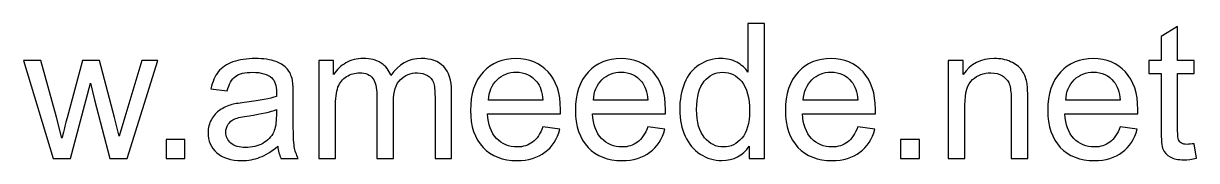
# Model space of a CAD drawing. Header units: millimetres. Extents: x 337 to 2510, y -469 to 429.
# Drawn here: x 2003 to 2510, y -469 to -410 of the extents above; entities that cross this region are included whole.
import ezdxf

# ---------------------------------------------------------------- set-up
doc = ezdxf.new("R2010")
doc.units = ezdxf.units.MM
doc.header["$MEASUREMENT"] = 0
doc.layers.add('Layer 1', color=7, linetype='Continuous')

msp = doc.modelspace()

# ---------------------------------------------------------------- linework, layer by layer
at = {"layer": 'Layer 1', "color": 250}
for points, knots in [([(2316.9847, -468.5618), (2316.9847, -468.5618), (2316.9847, -463.1893), (2316.9847, -463.1893), (2316.9847, -463.1893), (2314.3052, -467.3649), (2310.3609, -469.4595), (2305.1517, -469.4595), (2305.1517, -469.4595), (2301.7786, -469.4595), (2298.6775, -468.5346), (2295.8621, -466.6712), (2295.8621, -466.6712), (2293.033, -464.8215), (2290.8433, -462.2237), (2289.2791, -458.905), (2289.2791, -458.905), (2287.7286, -455.5727), (2286.9533, -451.7508), (2286.9533, -447.4256), (2286.9533, -447.4256), (2286.9533, -443.2093), (2287.6606, -439.3873), (2289.0615, -435.9462), (2289.0615, -435.9462), (2290.476, -432.5188), (2292.5842, -429.8801), (2295.3996, -428.0576), (2295.3996, -428.0576), (2298.2015, -426.2214), (2301.3569, -425.3101), (2304.8252, -425.3101), (2304.8252, -425.3101), (2307.3823, -425.3101), (2309.6536, -425.8542), (2311.6394, -426.9287), (2311.6394, -426.9287), (2313.6252, -428.0032), (2315.2437, -429.4177), (2316.495, -431.145), (2316.495, -431.145), (2316.495, -431.145), (2316.495, -410.1313), (2316.495, -410.1313), (2316.495, -410.1313), (2316.495, -410.1313), (2323.6764, -410.1313), (2323.6764, -410.1313), (2323.6764, -410.1313), (2323.6764, -410.1313), (2323.6764, -468.5618), (2323.6764, -468.5618), (2323.6764, -468.5618), (2323.6764, -468.5618), (2316.9847, -468.5618), (2316.9847, -468.5618)], [0, 0, 0, 0, 0.06666667, 0.06666667, 0.06666667, 0.06666667, 0.13333333, 0.13333333, 0.13333333, 0.13333333, 0.2, 0.2, 0.2, 0.2, 0.26666667, 0.26666667, 0.26666667, 0.26666667, 0.33333333, 0.33333333, 0.33333333, 0.33333333, 0.4, 0.4, 0.4, 0.4, 0.46666667, 0.46666667, 0.46666667, 0.46666667, 0.53333333, 0.53333333, 0.53333333, 0.53333333, 0.6, 0.6, 0.6, 0.6, 0.66666667, 0.66666667, 0.66666667, 0.66666667, 0.73333333, 0.73333333, 0.73333333, 0.73333333, 0.8, 0.8, 0.8, 0.8, 0.86666667, 0.86666667, 0.86666667, 0.86666667, 1, 1, 1, 1]), ([(2509.4544, -462.1557), (2509.4544, -462.1557), (2510.4337, -468.4938), (2510.4337, -468.4938), (2510.4337, -468.4938), (2508.4207, -468.9154), (2506.6117, -469.133), (2505.034, -469.133), (2505.034, -469.133), (2502.4362, -469.133), (2500.4232, -468.725), (2498.9815, -467.8953), (2498.9815, -467.8953), (2497.5534, -467.0657), (2496.5469, -465.9912), (2495.962, -464.6447), (2495.962, -464.6447), (2495.3772, -463.2982), (2495.0916, -460.4691), (2495.0916, -456.1576), (2495.0916, -456.1576), (2495.0916, -456.1576), (2495.0916, -431.7571), (2495.0916, -431.7571), (2495.0916, -431.7571), (2495.0916, -431.7571), (2489.7871, -431.7571), (2489.7871, -431.7571), (2489.7871, -431.7571), (2489.7871, -431.7571), (2489.7871, -426.2078), (2489.7871, -426.2078), (2489.7871, -426.2078), (2489.7871, -426.2078), (2495.0916, -426.2078), (2495.0916, -426.2078), (2495.0916, -426.2078), (2495.0916, -426.2078), (2495.0916, -415.7349), (2495.0916, -415.7349), (2495.0916, -415.7349), (2495.0916, -415.7349), (2502.273, -411.4234), (2502.273, -411.4234), (2502.273, -411.4234), (2502.273, -411.4234), (2502.273, -426.2078), (2502.273, -426.2078), (2502.273, -426.2078), (2502.273, -426.2078), (2509.4544, -426.2078), (2509.4544, -426.2078), (2509.4544, -426.2078), (2509.4544, -426.2078), (2509.4544, -431.7571), (2509.4544, -431.7571), (2509.4544, -431.7571), (2509.4544, -431.7571), (2502.273, -431.7571), (2502.273, -431.7571), (2502.273, -431.7571), (2502.273, -431.7571), (2502.273, -456.5656), (2502.273, -456.5656), (2502.273, -456.5656), (2502.273, -458.6194), (2502.3954, -459.9387), (2502.6538, -460.5235), (2502.6538, -460.5235), (2502.8986, -461.1084), (2503.3067, -461.5708), (2503.8779, -461.9244), (2503.8779, -461.9244), (2504.4491, -462.2645), (2505.2652, -462.4413), (2506.3261, -462.4413), (2506.3261, -462.4413), (2507.115, -462.4413), (2508.1623, -462.3461), (2509.4544, -462.1557)], [0, 0, 0, 0, 0.04761905, 0.04761905, 0.04761905, 0.04761905, 0.0952381, 0.0952381, 0.0952381, 0.0952381, 0.14285714, 0.14285714, 0.14285714, 0.14285714, 0.19047619, 0.19047619, 0.19047619, 0.19047619, 0.23809524, 0.23809524, 0.23809524, 0.23809524, 0.28571429, 0.28571429, 0.28571429, 0.28571429, 0.33333333, 0.33333333, 0.33333333, 0.33333333, 0.38095238, 0.38095238, 0.38095238, 0.38095238, 0.42857143, 0.42857143, 0.42857143, 0.42857143, 0.47619048, 0.47619048, 0.47619048, 0.47619048, 0.52380952, 0.52380952, 0.52380952, 0.52380952, 0.57142857, 0.57142857, 0.57142857, 0.57142857, 0.61904762, 0.61904762, 0.61904762, 0.61904762, 0.66666667, 0.66666667, 0.66666667, 0.66666667, 0.71428571, 0.71428571, 0.71428571, 0.71428571, 0.76190476, 0.76190476, 0.76190476, 0.76190476, 0.80952381, 0.80952381, 0.80952381, 0.80952381, 0.85714286, 0.85714286, 0.85714286, 0.85714286, 0.9047619, 0.9047619, 0.9047619, 0.9047619, 1, 1, 1, 1]), ([(2113.1716, -463.2574), (2110.5058, -465.5287), (2107.9352, -467.1201), (2105.4733, -468.0586), (2105.4733, -468.0586), (2103.0115, -468.997), (2100.3729, -469.4595), (2097.5439, -469.4595), (2097.5439, -469.4595), (2092.8923, -469.4595), (2089.3152, -468.3306), (2086.8126, -466.0592), (2086.8126, -466.0592), (2084.31, -463.8014), (2083.0586, -460.9044), (2083.0586, -457.3817), (2083.0586, -457.3817), (2083.0586, -455.3143), (2083.5347, -453.4237), (2084.4732, -451.71), (2084.4732, -451.71), (2085.4252, -449.9962), (2086.663, -448.6361), (2088.1863, -447.6024), (2088.1863, -447.6024), (2089.7232, -446.5687), (2091.437, -445.7799), (2093.3547, -445.2494), (2093.3547, -445.2494), (2094.7692, -444.8822), (2096.9046, -444.5286), (2099.7473, -444.1749), (2099.7473, -444.1749), (2105.5413, -443.4949), (2109.8257, -442.6652), (2112.5595, -441.7131), (2112.5595, -441.7131), (2112.5867, -440.7338), (2112.6003, -440.1082), (2112.6003, -439.8498), (2112.6003, -439.8498), (2112.6003, -436.9391), (2111.9203, -434.8854), (2110.5602, -433.6885), (2110.5602, -433.6885), (2108.724, -432.0699), (2105.9902, -431.2674), (2102.3723, -431.2674), (2102.3723, -431.2674), (2098.9856, -431.2674), (2096.483, -431.8659), (2094.878, -433.0492), (2094.878, -433.0492), (2093.2595, -434.2325), (2092.0762, -436.3271), (2091.3009, -439.3465), (2091.3009, -439.3465), (2091.3009, -439.3465), (2084.2828, -438.3672), (2084.2828, -438.3672), (2084.2828, -438.3672), (2084.922, -435.3614), (2085.9693, -432.9268), (2087.4382, -431.077), (2087.4382, -431.077), (2088.9071, -429.2273), (2091.0289, -427.8128), (2093.8036, -426.8063), (2093.8036, -426.8063), (2096.5646, -425.8134), (2099.7881, -425.3101), (2103.4332, -425.3101), (2103.4332, -425.3101), (2107.0511, -425.3101), (2110.0025, -425.7318), (2112.2739, -426.5887), (2112.2739, -426.5887), (2114.5317, -427.4455), (2116.2047, -428.5064), (2117.2655, -429.7985), (2117.2655, -429.7985), (2118.3264, -431.0906), (2119.0745, -432.7228), (2119.5097, -434.6949), (2119.5097, -434.6949), (2119.7409, -435.919), (2119.8634, -438.1224), (2119.8634, -441.2915), (2119.8634, -441.2915), (2119.8634, -441.2915), (2119.8634, -450.8123), (2119.8634, -450.8123), (2119.8634, -450.8123), (2119.8634, -457.4633), (2120.013, -461.666), (2120.3122, -463.4478), (2120.3122, -463.4478), (2120.5978, -465.2295), (2121.1963, -466.9297), (2122.0667, -468.5618), (2122.0667, -468.5618), (2122.0667, -468.5618), (2114.5589, -468.5618), (2114.5589, -468.5618), (2114.5589, -468.5618), (2113.8381, -467.0521), (2113.3756, -465.2839), (2113.1716, -463.2574)], [0, 0, 0, 0, 0.03571429, 0.03571429, 0.03571429, 0.03571429, 0.07142857, 0.07142857, 0.07142857, 0.07142857, 0.10714286, 0.10714286, 0.10714286, 0.10714286, 0.14285714, 0.14285714, 0.14285714, 0.14285714, 0.17857143, 0.17857143, 0.17857143, 0.17857143, 0.21428571, 0.21428571, 0.21428571, 0.21428571, 0.25, 0.25, 0.25, 0.25, 0.28571429, 0.28571429, 0.28571429, 0.28571429, 0.32142857, 0.32142857, 0.32142857, 0.32142857, 0.35714286, 0.35714286, 0.35714286, 0.35714286, 0.39285714, 0.39285714, 0.39285714, 0.39285714, 0.42857143, 0.42857143, 0.42857143, 0.42857143, 0.46428571, 0.46428571, 0.46428571, 0.46428571, 0.5, 0.5, 0.5, 0.5, 0.53571429, 0.53571429, 0.53571429, 0.53571429, 0.57142857, 0.57142857, 0.57142857, 0.57142857, 0.60714286, 0.60714286, 0.60714286, 0.60714286, 0.64285714, 0.64285714, 0.64285714, 0.64285714, 0.67857143, 0.67857143, 0.67857143, 0.67857143, 0.71428571, 0.71428571, 0.71428571, 0.71428571, 0.75, 0.75, 0.75, 0.75, 0.78571429, 0.78571429, 0.78571429, 0.78571429, 0.82142857, 0.82142857, 0.82142857, 0.82142857, 0.85714286, 0.85714286, 0.85714286, 0.85714286, 0.89285714, 0.89285714, 0.89285714, 0.89285714, 0.92857143, 0.92857143, 0.92857143, 0.92857143, 1, 1, 1, 1]), ([(2130.8939, -468.5618), (2130.8939, -468.5618), (2130.8939, -426.2078), (2130.8939, -426.2078), (2130.8939, -426.2078), (2130.8939, -426.2078), (2137.3408, -426.2078), (2137.3408, -426.2078), (2137.3408, -426.2078), (2137.3408, -426.2078), (2137.3408, -432.1923), (2137.3408, -432.1923), (2137.3408, -432.1923), (2138.6601, -430.125), (2140.4283, -428.452), (2142.6316, -427.2007), (2142.6316, -427.2007), (2144.835, -425.9358), (2147.3376, -425.3101), (2150.1531, -425.3101), (2150.1531, -425.3101), (2153.2813, -425.3101), (2155.852, -425.963), (2157.8513, -427.2551), (2157.8513, -427.2551), (2159.8507, -428.5608), (2161.2652, -430.3698), (2162.0813, -432.7092), (2162.0813, -432.7092), (2165.4544, -427.772), (2169.8203, -425.3101), (2175.2064, -425.3101), (2175.2064, -425.3101), (2179.4228, -425.3101), (2182.6734, -426.4662), (2184.9312, -428.792), (2184.9312, -428.792), (2187.2026, -431.1178), (2188.3451, -434.6949), (2188.3451, -439.5233), (2188.3451, -439.5233), (2188.3451, -439.5233), (2188.3451, -468.5618), (2188.3451, -468.5618), (2188.3451, -468.5618), (2188.3451, -468.5618), (2181.1637, -468.5618), (2181.1637, -468.5618), (2181.1637, -468.5618), (2181.1637, -468.5618), (2181.1637, -441.9035), (2181.1637, -441.9035), (2181.1637, -441.9035), (2181.1637, -439.0473), (2180.9189, -436.9799), (2180.4564, -435.715), (2180.4564, -435.715), (2179.994, -434.4501), (2179.1507, -433.4436), (2177.913, -432.6684), (2177.913, -432.6684), (2176.6889, -431.8931), (2175.2472, -431.5123), (2173.6015, -431.5123), (2173.6015, -431.5123), (2170.6092, -431.5123), (2168.1338, -432.5052), (2166.1616, -434.4773), (2166.1616, -434.4773), (2164.1895, -436.4631), (2163.2102, -439.6322), (2163.2102, -443.9845), (2163.2102, -443.9845), (2163.2102, -443.9845), (2163.2102, -468.5618), (2163.2102, -468.5618), (2163.2102, -468.5618), (2163.2102, -468.5618), (2156.0288, -468.5618), (2156.0288, -468.5618), (2156.0288, -468.5618), (2156.0288, -468.5618), (2156.0288, -441.0739), (2156.0288, -441.0739), (2156.0288, -441.0739), (2156.0288, -437.8912), (2155.4439, -435.4974), (2154.2742, -433.9061), (2154.2742, -433.9061), (2153.1045, -432.3147), (2151.1868, -431.5123), (2148.5345, -431.5123), (2148.5345, -431.5123), (2146.5216, -431.5123), (2144.6582, -432.0427), (2142.9445, -433.1036), (2142.9445, -433.1036), (2141.2307, -434.1645), (2139.993, -435.715), (2139.2178, -437.7688), (2139.2178, -437.7688), (2138.4561, -439.809), (2138.0753, -442.7604), (2138.0753, -446.6095), (2138.0753, -446.6095), (2138.0753, -446.6095), (2138.0753, -468.5618), (2138.0753, -468.5618), (2138.0753, -468.5618), (2138.0753, -468.5618), (2130.8939, -468.5618), (2130.8939, -468.5618)], [0, 0, 0, 0, 0.03448276, 0.03448276, 0.03448276, 0.03448276, 0.06896552, 0.06896552, 0.06896552, 0.06896552, 0.10344828, 0.10344828, 0.10344828, 0.10344828, 0.13793103, 0.13793103, 0.13793103, 0.13793103, 0.17241379, 0.17241379, 0.17241379, 0.17241379, 0.20689655, 0.20689655, 0.20689655, 0.20689655, 0.24137931, 0.24137931, 0.24137931, 0.24137931, 0.27586207, 0.27586207, 0.27586207, 0.27586207, 0.31034483, 0.31034483, 0.31034483, 0.31034483, 0.34482759, 0.34482759, 0.34482759, 0.34482759, 0.37931034, 0.37931034, 0.37931034, 0.37931034, 0.4137931, 0.4137931, 0.4137931, 0.4137931, 0.44827586, 0.44827586, 0.44827586, 0.44827586, 0.48275862, 0.48275862, 0.48275862, 0.48275862, 0.51724138, 0.51724138, 0.51724138, 0.51724138, 0.55172414, 0.55172414, 0.55172414, 0.55172414, 0.5862069, 0.5862069, 0.5862069, 0.5862069, 0.62068966, 0.62068966, 0.62068966, 0.62068966, 0.65517241, 0.65517241, 0.65517241, 0.65517241, 0.68965517, 0.68965517, 0.68965517, 0.68965517, 0.72413793, 0.72413793, 0.72413793, 0.72413793, 0.75862069, 0.75862069, 0.75862069, 0.75862069, 0.79310345, 0.79310345, 0.79310345, 0.79310345, 0.82758621, 0.82758621, 0.82758621, 0.82758621, 0.86206897, 0.86206897, 0.86206897, 0.86206897, 0.89655172, 0.89655172, 0.89655172, 0.89655172, 0.93103448, 0.93103448, 0.93103448, 0.93103448, 1, 1, 1, 1]), ([(2227.7612, -454.8518), (2227.7612, -454.8518), (2235.1874, -455.8311), (2235.1874, -455.8311), (2235.1874, -455.8311), (2234.0313, -460.1427), (2231.8687, -463.5022), (2228.7133, -465.8824), (2228.7133, -465.8824), (2225.5578, -468.2626), (2221.5319, -469.4595), (2216.6219, -469.4595), (2216.6219, -469.4595), (2210.4469, -469.4595), (2205.5505, -467.5553), (2201.9326, -463.747), (2201.9326, -463.747), (2198.3147, -459.9523), (2196.5058, -454.607), (2196.5058, -447.7384), (2196.5058, -447.7384), (2196.5058, -440.6386), (2198.3283, -435.1166), (2201.987, -431.1994), (2201.987, -431.1994), (2205.6457, -427.2687), (2210.3925, -425.3101), (2216.2274, -425.3101), (2216.2274, -425.3101), (2221.8719, -425.3101), (2226.4827, -427.2279), (2230.0598, -431.077), (2230.0598, -431.077), (2233.6369, -434.9262), (2235.4322, -440.3394), (2235.4322, -447.3168), (2235.4322, -447.3168), (2235.4322, -447.7384), (2235.4186, -448.3777), (2235.3914, -449.221), (2235.3914, -449.221), (2235.3914, -449.221), (2203.8504, -449.221), (2203.8504, -449.221), (2203.8504, -449.221), (2204.1224, -453.859), (2205.4281, -457.4225), (2207.7947, -459.8843), (2207.7947, -459.8843), (2210.1477, -462.3461), (2213.0992, -463.5838), (2216.6219, -463.5838), (2216.6219, -463.5838), (2219.2469, -463.5838), (2221.4911, -462.8901), (2223.3408, -461.5028), (2223.3408, -461.5028), (2225.2042, -460.1155), (2226.6731, -457.8985), (2227.7612, -454.8518)], [0, 0, 0, 0, 0.0625, 0.0625, 0.0625, 0.0625, 0.125, 0.125, 0.125, 0.125, 0.1875, 0.1875, 0.1875, 0.1875, 0.25, 0.25, 0.25, 0.25, 0.3125, 0.3125, 0.3125, 0.3125, 0.375, 0.375, 0.375, 0.375, 0.4375, 0.4375, 0.4375, 0.4375, 0.5, 0.5, 0.5, 0.5, 0.5625, 0.5625, 0.5625, 0.5625, 0.625, 0.625, 0.625, 0.625, 0.6875, 0.6875, 0.6875, 0.6875, 0.75, 0.75, 0.75, 0.75, 0.8125, 0.8125, 0.8125, 0.8125, 0.875, 0.875, 0.875, 0.875, 1, 1, 1, 1]), ([(2273.1482, -454.8518), (2273.1482, -454.8518), (2280.5744, -455.8311), (2280.5744, -455.8311), (2280.5744, -455.8311), (2279.4183, -460.1427), (2277.2557, -463.5022), (2274.1003, -465.8824), (2274.1003, -465.8824), (2270.9448, -468.2626), (2266.9189, -469.4595), (2262.0089, -469.4595), (2262.0089, -469.4595), (2255.8339, -469.4595), (2250.9375, -467.5553), (2247.3196, -463.747), (2247.3196, -463.747), (2243.7017, -459.9523), (2241.8928, -454.607), (2241.8928, -447.7384), (2241.8928, -447.7384), (2241.8928, -440.6386), (2243.7153, -435.1166), (2247.374, -431.1994), (2247.374, -431.1994), (2251.0327, -427.2687), (2255.7795, -425.3101), (2261.6144, -425.3101), (2261.6144, -425.3101), (2267.2589, -425.3101), (2271.8697, -427.2279), (2275.4468, -431.077), (2275.4468, -431.077), (2279.0239, -434.9262), (2280.8192, -440.3394), (2280.8192, -447.3168), (2280.8192, -447.3168), (2280.8192, -447.7384), (2280.8056, -448.3777), (2280.7784, -449.221), (2280.7784, -449.221), (2280.7784, -449.221), (2249.2374, -449.221), (2249.2374, -449.221), (2249.2374, -449.221), (2249.5094, -453.859), (2250.8151, -457.4225), (2253.1817, -459.8843), (2253.1817, -459.8843), (2255.5347, -462.3461), (2258.4862, -463.5838), (2262.0089, -463.5838), (2262.0089, -463.5838), (2264.6339, -463.5838), (2266.8781, -462.8901), (2268.7278, -461.5028), (2268.7278, -461.5028), (2270.5912, -460.1155), (2272.0601, -457.8985), (2273.1482, -454.8518)], [0, 0, 0, 0, 0.0625, 0.0625, 0.0625, 0.0625, 0.125, 0.125, 0.125, 0.125, 0.1875, 0.1875, 0.1875, 0.1875, 0.25, 0.25, 0.25, 0.25, 0.3125, 0.3125, 0.3125, 0.3125, 0.375, 0.375, 0.375, 0.375, 0.4375, 0.4375, 0.4375, 0.4375, 0.5, 0.5, 0.5, 0.5, 0.5625, 0.5625, 0.5625, 0.5625, 0.625, 0.625, 0.625, 0.625, 0.6875, 0.6875, 0.6875, 0.6875, 0.75, 0.75, 0.75, 0.75, 0.8125, 0.8125, 0.8125, 0.8125, 0.875, 0.875, 0.875, 0.875, 1, 1, 1, 1]), ([(2363.9222, -454.8518), (2363.9222, -454.8518), (2371.3484, -455.8311), (2371.3484, -455.8311), (2371.3484, -455.8311), (2370.1923, -460.1427), (2368.0297, -463.5022), (2364.8743, -465.8824), (2364.8743, -465.8824), (2361.7188, -468.2626), (2357.6929, -469.4595), (2352.7829, -469.4595), (2352.7829, -469.4595), (2346.6079, -469.4595), (2341.7115, -467.5553), (2338.0936, -463.747), (2338.0936, -463.747), (2334.4757, -459.9523), (2332.6668, -454.607), (2332.6668, -447.7384), (2332.6668, -447.7384), (2332.6668, -440.6386), (2334.4893, -435.1166), (2338.148, -431.1994), (2338.148, -431.1994), (2341.8067, -427.2687), (2346.5535, -425.3101), (2352.3884, -425.3101), (2352.3884, -425.3101), (2358.0329, -425.3101), (2362.6437, -427.2279), (2366.2208, -431.077), (2366.2208, -431.077), (2369.7979, -434.9262), (2371.5932, -440.3394), (2371.5932, -447.3168), (2371.5932, -447.3168), (2371.5932, -447.7384), (2371.5796, -448.3777), (2371.5524, -449.221), (2371.5524, -449.221), (2371.5524, -449.221), (2340.0114, -449.221), (2340.0114, -449.221), (2340.0114, -449.221), (2340.2834, -453.859), (2341.5891, -457.4225), (2343.9557, -459.8843), (2343.9557, -459.8843), (2346.3087, -462.3461), (2349.2602, -463.5838), (2352.7829, -463.5838), (2352.7829, -463.5838), (2355.4079, -463.5838), (2357.6521, -462.8901), (2359.5018, -461.5028), (2359.5018, -461.5028), (2361.3652, -460.1155), (2362.8341, -457.8985), (2363.9222, -454.8518)], [0, 0, 0, 0, 0.0625, 0.0625, 0.0625, 0.0625, 0.125, 0.125, 0.125, 0.125, 0.1875, 0.1875, 0.1875, 0.1875, 0.25, 0.25, 0.25, 0.25, 0.3125, 0.3125, 0.3125, 0.3125, 0.375, 0.375, 0.375, 0.375, 0.4375, 0.4375, 0.4375, 0.4375, 0.5, 0.5, 0.5, 0.5, 0.5625, 0.5625, 0.5625, 0.5625, 0.625, 0.625, 0.625, 0.625, 0.6875, 0.6875, 0.6875, 0.6875, 0.75, 0.75, 0.75, 0.75, 0.8125, 0.8125, 0.8125, 0.8125, 0.875, 0.875, 0.875, 0.875, 1, 1, 1, 1]), ([(2403.0935, -468.5618), (2403.0935, -468.5618), (2403.0935, -426.2078), (2403.0935, -426.2078), (2403.0935, -426.2078), (2403.0935, -426.2078), (2409.5404, -426.2078), (2409.5404, -426.2078), (2409.5404, -426.2078), (2409.5404, -426.2078), (2409.5404, -432.2195), (2409.5404, -432.2195), (2409.5404, -432.2195), (2412.6415, -427.6087), (2417.1298, -425.3101), (2422.9919, -425.3101), (2422.9919, -425.3101), (2425.549, -425.3101), (2427.8884, -425.7726), (2430.0237, -426.6839), (2430.0237, -426.6839), (2432.1591, -427.5951), (2433.764, -428.8056), (2434.8249, -430.2882), (2434.8249, -430.2882), (2435.8858, -431.7707), (2436.6339, -433.5388), (2437.0555, -435.579), (2437.0555, -435.579), (2437.3139, -436.9119), (2437.45, -439.2377), (2437.45, -442.5564), (2437.45, -442.5564), (2437.45, -442.5564), (2437.45, -468.5618), (2437.45, -468.5618), (2437.45, -468.5618), (2437.45, -468.5618), (2430.2686, -468.5618), (2430.2686, -468.5618), (2430.2686, -468.5618), (2430.2686, -468.5618), (2430.2686, -442.8284), (2430.2686, -442.8284), (2430.2686, -442.8284), (2430.2686, -439.9042), (2429.9965, -437.7144), (2429.4389, -436.2727), (2429.4389, -436.2727), (2428.8812, -434.8309), (2427.8884, -433.6749), (2426.4738, -432.8044), (2426.4738, -432.8044), (2425.0593, -431.9475), (2423.3864, -431.5123), (2421.4822, -431.5123), (2421.4822, -431.5123), (2418.4356, -431.5123), (2415.8105, -432.4779), (2413.5935, -434.4229), (2413.5935, -434.4229), (2411.3766, -436.3543), (2410.2749, -440.0402), (2410.2749, -445.4534), (2410.2749, -445.4534), (2410.2749, -445.4534), (2410.2749, -468.5618), (2410.2749, -468.5618), (2410.2749, -468.5618), (2410.2749, -468.5618), (2403.0935, -468.5618), (2403.0935, -468.5618)], [0, 0, 0, 0, 0.05263158, 0.05263158, 0.05263158, 0.05263158, 0.10526316, 0.10526316, 0.10526316, 0.10526316, 0.15789474, 0.15789474, 0.15789474, 0.15789474, 0.21052632, 0.21052632, 0.21052632, 0.21052632, 0.26315789, 0.26315789, 0.26315789, 0.26315789, 0.31578947, 0.31578947, 0.31578947, 0.31578947, 0.36842105, 0.36842105, 0.36842105, 0.36842105, 0.42105263, 0.42105263, 0.42105263, 0.42105263, 0.47368421, 0.47368421, 0.47368421, 0.47368421, 0.52631579, 0.52631579, 0.52631579, 0.52631579, 0.57894737, 0.57894737, 0.57894737, 0.57894737, 0.63157895, 0.63157895, 0.63157895, 0.63157895, 0.68421053, 0.68421053, 0.68421053, 0.68421053, 0.73684211, 0.73684211, 0.73684211, 0.73684211, 0.78947368, 0.78947368, 0.78947368, 0.78947368, 0.84210526, 0.84210526, 0.84210526, 0.84210526, 0.89473684, 0.89473684, 0.89473684, 0.89473684, 1, 1, 1, 1]), ([(2477.3693, -454.8518), (2477.3693, -454.8518), (2484.7955, -455.8311), (2484.7955, -455.8311), (2484.7955, -455.8311), (2483.6394, -460.1427), (2481.4768, -463.5022), (2478.3214, -465.8824), (2478.3214, -465.8824), (2475.1659, -468.2626), (2471.14, -469.4595), (2466.23, -469.4595), (2466.23, -469.4595), (2460.055, -469.4595), (2455.1586, -467.5553), (2451.5407, -463.747), (2451.5407, -463.747), (2447.9228, -459.9523), (2446.1139, -454.607), (2446.1139, -447.7384), (2446.1139, -447.7384), (2446.1139, -440.6386), (2447.9364, -435.1166), (2451.5951, -431.1994), (2451.5951, -431.1994), (2455.2538, -427.2687), (2460.0006, -425.3101), (2465.8355, -425.3101), (2465.8355, -425.3101), (2471.48, -425.3101), (2476.0908, -427.2279), (2479.6679, -431.077), (2479.6679, -431.077), (2483.245, -434.9262), (2485.0403, -440.3394), (2485.0403, -447.3168), (2485.0403, -447.3168), (2485.0403, -447.7384), (2485.0267, -448.3777), (2484.9995, -449.221), (2484.9995, -449.221), (2484.9995, -449.221), (2453.4585, -449.221), (2453.4585, -449.221), (2453.4585, -449.221), (2453.7305, -453.859), (2455.0362, -457.4225), (2457.4028, -459.8843), (2457.4028, -459.8843), (2459.7558, -462.3461), (2462.7073, -463.5838), (2466.23, -463.5838), (2466.23, -463.5838), (2468.855, -463.5838), (2471.0992, -462.8901), (2472.9489, -461.5028), (2472.9489, -461.5028), (2474.8123, -460.1155), (2476.2812, -457.8985), (2477.3693, -454.8518)], [0, 0, 0, 0, 0.0625, 0.0625, 0.0625, 0.0625, 0.125, 0.125, 0.125, 0.125, 0.1875, 0.1875, 0.1875, 0.1875, 0.25, 0.25, 0.25, 0.25, 0.3125, 0.3125, 0.3125, 0.3125, 0.375, 0.375, 0.375, 0.375, 0.4375, 0.4375, 0.4375, 0.4375, 0.5, 0.5, 0.5, 0.5, 0.5625, 0.5625, 0.5625, 0.5625, 0.625, 0.625, 0.625, 0.625, 0.6875, 0.6875, 0.6875, 0.6875, 0.75, 0.75, 0.75, 0.75, 0.8125, 0.8125, 0.8125, 0.8125, 0.875, 0.875, 0.875, 0.875, 1, 1, 1, 1]), ([(2016.0186, -468.5618), (2016.0186, -468.5618), (2003.2199, -426.2078), (2003.2199, -426.2078), (2003.2199, -426.2078), (2003.2199, -426.2078), (2010.7278, -426.2078), (2010.7278, -426.2078), (2010.7278, -426.2078), (2010.7278, -426.2078), (2017.4875, -450.6491), (2017.4875, -450.6491), (2017.4875, -450.6491), (2017.4875, -450.6491), (2019.8813, -459.7483), (2019.8813, -459.7483), (2019.8813, -459.7483), (2019.9765, -459.2994), (2020.711, -456.3888), (2022.0711, -451.0163), (2022.0711, -451.0163), (2022.0711, -451.0163), (2028.7765, -426.2078), (2028.7765, -426.2078), (2028.7765, -426.2078), (2028.7765, -426.2078), (2036.1347, -426.2078), (2036.1347, -426.2078), (2036.1347, -426.2078), (2036.1347, -426.2078), (2042.5136, -450.7987), (2042.5136, -450.7987), (2042.5136, -450.7987), (2042.5136, -450.7987), (2044.5946, -458.8642), (2044.5946, -458.8642), (2044.5946, -458.8642), (2044.5946, -458.8642), (2047.0292, -450.6899), (2047.0292, -450.6899), (2047.0292, -450.6899), (2047.0292, -450.6899), (2054.3466, -426.2078), (2054.3466, -426.2078), (2054.3466, -426.2078), (2054.3466, -426.2078), (2061.324, -426.2078), (2061.324, -426.2078), (2061.324, -426.2078), (2061.324, -426.2078), (2048.0357, -468.5618), (2048.0357, -468.5618), (2048.0357, -468.5618), (2048.0357, -468.5618), (2040.6095, -468.5618), (2040.6095, -468.5618), (2040.6095, -468.5618), (2040.6095, -468.5618), (2033.8905, -443.2229), (2033.8905, -443.2229), (2033.8905, -443.2229), (2033.8905, -443.2229), (2032.1904, -435.9734), (2032.1904, -435.9734), (2032.1904, -435.9734), (2032.1904, -435.9734), (2023.6216, -468.5618), (2023.6216, -468.5618), (2023.6216, -468.5618), (2023.6216, -468.5618), (2016.0186, -468.5618), (2016.0186, -468.5618)], [0, 0, 0, 0, 0.05263158, 0.05263158, 0.05263158, 0.05263158, 0.10526316, 0.10526316, 0.10526316, 0.10526316, 0.15789474, 0.15789474, 0.15789474, 0.15789474, 0.21052632, 0.21052632, 0.21052632, 0.21052632, 0.26315789, 0.26315789, 0.26315789, 0.26315789, 0.31578947, 0.31578947, 0.31578947, 0.31578947, 0.36842105, 0.36842105, 0.36842105, 0.36842105, 0.42105263, 0.42105263, 0.42105263, 0.42105263, 0.47368421, 0.47368421, 0.47368421, 0.47368421, 0.52631579, 0.52631579, 0.52631579, 0.52631579, 0.57894737, 0.57894737, 0.57894737, 0.57894737, 0.63157895, 0.63157895, 0.63157895, 0.63157895, 0.68421053, 0.68421053, 0.68421053, 0.68421053, 0.73684211, 0.73684211, 0.73684211, 0.73684211, 0.78947368, 0.78947368, 0.78947368, 0.78947368, 0.84210526, 0.84210526, 0.84210526, 0.84210526, 0.89473684, 0.89473684, 0.89473684, 0.89473684, 1, 1, 1, 1]), ([(2204.2584, -443.3453), (2204.2584, -443.3453), (2227.8428, -443.3453), (2227.8428, -443.3453), (2227.8428, -443.3453), (2227.53, -439.7818), (2226.6187, -437.1159), (2225.1362, -435.3342), (2225.1362, -435.3342), (2222.8648, -432.5732), (2219.8997, -431.1858), (2216.2682, -431.1858), (2216.2682, -431.1858), (2212.9767, -431.1858), (2210.2157, -432.2875), (2207.9715, -434.4909), (2207.9715, -434.4909), (2205.7409, -436.6943), (2204.5032, -439.6458), (2204.2584, -443.3453)], [0, 0, 0, 0, 0.16666667, 0.16666667, 0.16666667, 0.16666667, 0.33333333, 0.33333333, 0.33333333, 0.33333333, 0.5, 0.5, 0.5, 0.5, 0.66666667, 0.66666667, 0.66666667, 0.66666667, 1, 1, 1, 1]), ([(2249.6454, -443.3453), (2249.6454, -443.3453), (2273.2298, -443.3453), (2273.2298, -443.3453), (2273.2298, -443.3453), (2272.917, -439.7818), (2272.0057, -437.1159), (2270.5232, -435.3342), (2270.5232, -435.3342), (2268.2518, -432.5732), (2265.2867, -431.1858), (2261.6552, -431.1858), (2261.6552, -431.1858), (2258.3637, -431.1858), (2255.6027, -432.2875), (2253.3585, -434.4909), (2253.3585, -434.4909), (2251.1279, -436.6943), (2249.8902, -439.6458), (2249.6454, -443.3453)], [0, 0, 0, 0, 0.16666667, 0.16666667, 0.16666667, 0.16666667, 0.33333333, 0.33333333, 0.33333333, 0.33333333, 0.5, 0.5, 0.5, 0.5, 0.66666667, 0.66666667, 0.66666667, 0.66666667, 1, 1, 1, 1]), ([(2294.2979, -447.4392), (2294.2979, -452.8525), (2295.4404, -456.892), (2297.739, -459.5714), (2297.739, -459.5714), (2300.024, -462.2509), (2302.7307, -463.5838), (2305.8453, -463.5838), (2305.8453, -463.5838), (2308.9872, -463.5838), (2311.653, -462.3053), (2313.8564, -459.7483), (2313.8564, -459.7483), (2316.0462, -457.1912), (2317.1479, -453.2877), (2317.1479, -448.0377), (2317.1479, -448.0377), (2317.1479, -442.2708), (2316.0326, -438.0272), (2313.7884, -435.3206), (2313.7884, -435.3206), (2311.5578, -432.614), (2308.7968, -431.2674), (2305.5189, -431.2674), (2305.5189, -431.2674), (2302.3226, -431.2674), (2299.6568, -432.5596), (2297.5078, -435.1574), (2297.5078, -435.1574), (2295.3724, -437.7552), (2294.2979, -441.8491), (2294.2979, -447.4392)], [0, 0, 0, 0, 0.11111111, 0.11111111, 0.11111111, 0.11111111, 0.22222222, 0.22222222, 0.22222222, 0.22222222, 0.33333333, 0.33333333, 0.33333333, 0.33333333, 0.44444444, 0.44444444, 0.44444444, 0.44444444, 0.55555556, 0.55555556, 0.55555556, 0.55555556, 0.66666667, 0.66666667, 0.66666667, 0.66666667, 0.77777778, 0.77777778, 0.77777778, 0.77777778, 1, 1, 1, 1]), ([(2340.4194, -443.3453), (2340.4194, -443.3453), (2364.0038, -443.3453), (2364.0038, -443.3453), (2364.0038, -443.3453), (2363.691, -439.7818), (2362.7797, -437.1159), (2361.2972, -435.3342), (2361.2972, -435.3342), (2359.0258, -432.5732), (2356.0607, -431.1858), (2352.4292, -431.1858), (2352.4292, -431.1858), (2349.1377, -431.1858), (2346.3767, -432.2875), (2344.1325, -434.4909), (2344.1325, -434.4909), (2341.9019, -436.6943), (2340.6642, -439.6458), (2340.4194, -443.3453)], [0, 0, 0, 0, 0.16666667, 0.16666667, 0.16666667, 0.16666667, 0.33333333, 0.33333333, 0.33333333, 0.33333333, 0.5, 0.5, 0.5, 0.5, 0.66666667, 0.66666667, 0.66666667, 0.66666667, 1, 1, 1, 1]), ([(2453.8665, -443.3453), (2453.8665, -443.3453), (2477.4509, -443.3453), (2477.4509, -443.3453), (2477.4509, -443.3453), (2477.1381, -439.7818), (2476.2268, -437.1159), (2474.7443, -435.3342), (2474.7443, -435.3342), (2472.4729, -432.5732), (2469.5078, -431.1858), (2465.8763, -431.1858), (2465.8763, -431.1858), (2462.5848, -431.1858), (2459.8238, -432.2875), (2457.5796, -434.4909), (2457.5796, -434.4909), (2455.349, -436.6943), (2454.1113, -439.6458), (2453.8665, -443.3453)], [0, 0, 0, 0, 0.16666667, 0.16666667, 0.16666667, 0.16666667, 0.33333333, 0.33333333, 0.33333333, 0.33333333, 0.5, 0.5, 0.5, 0.5, 0.66666667, 0.66666667, 0.66666667, 0.66666667, 1, 1, 1, 1]), ([(2112.6003, -447.344), (2109.9889, -448.4049), (2106.0718, -449.3026), (2100.849, -450.037), (2100.849, -450.037), (2097.8839, -450.4587), (2095.7893, -450.9347), (2094.5652, -451.4652), (2094.5652, -451.4652), (2093.3411, -451.9956), (2092.4026, -452.7709), (2091.7362, -453.7774), (2091.7362, -453.7774), (2091.0697, -454.7974), (2090.7297, -455.9263), (2090.7297, -457.1776), (2090.7297, -457.1776), (2090.7297, -459.0682), (2091.4506, -460.6595), (2092.9059, -461.9244), (2092.9059, -461.9244), (2094.3612, -463.1893), (2096.483, -463.8286), (2099.2712, -463.8286), (2099.2712, -463.8286), (2102.0323, -463.8286), (2104.4941, -463.2301), (2106.6566, -462.0196), (2106.6566, -462.0196), (2108.8056, -460.8227), (2110.397, -459.177), (2111.4034, -457.096), (2111.4034, -457.096), (2112.1787, -455.4775), (2112.5595, -453.0973), (2112.5595, -449.9554), (2112.5595, -449.9554), (2112.5595, -449.9554), (2112.6003, -447.344), (2112.6003, -447.344)], [0, 0, 0, 0, 0.09090909, 0.09090909, 0.09090909, 0.09090909, 0.18181818, 0.18181818, 0.18181818, 0.18181818, 0.27272727, 0.27272727, 0.27272727, 0.27272727, 0.36363636, 0.36363636, 0.36363636, 0.36363636, 0.45454545, 0.45454545, 0.45454545, 0.45454545, 0.54545455, 0.54545455, 0.54545455, 0.54545455, 0.63636364, 0.63636364, 0.63636364, 0.63636364, 0.72727273, 0.72727273, 0.72727273, 0.72727273, 0.81818182, 0.81818182, 0.81818182, 0.81818182, 1, 1, 1, 1]), ([(2064.8739, -468.5618), (2064.8739, -468.5618), (2064.8739, -460.4011), (2064.8739, -460.4011), (2064.8739, -460.4011), (2064.8739, -460.4011), (2073.0346, -460.4011), (2073.0346, -460.4011), (2073.0346, -460.4011), (2073.0346, -460.4011), (2073.0346, -468.5618), (2073.0346, -468.5618), (2073.0346, -468.5618), (2073.0346, -468.5618), (2064.8739, -468.5618), (2064.8739, -468.5618)], [0, 0, 0, 0, 0.2, 0.2, 0.2, 0.2, 0.4, 0.4, 0.4, 0.4, 0.6, 0.6, 0.6, 0.6, 1, 1, 1, 1]), ([(2382.4605, -468.5618), (2382.4605, -468.5618), (2382.4605, -460.4011), (2382.4605, -460.4011), (2382.4605, -460.4011), (2382.4605, -460.4011), (2390.6212, -460.4011), (2390.6212, -460.4011), (2390.6212, -460.4011), (2390.6212, -460.4011), (2390.6212, -468.5618), (2390.6212, -468.5618), (2390.6212, -468.5618), (2390.6212, -468.5618), (2382.4605, -468.5618), (2382.4605, -468.5618)], [0, 0, 0, 0, 0.2, 0.2, 0.2, 0.2, 0.4, 0.4, 0.4, 0.4, 0.6, 0.6, 0.6, 0.6, 1, 1, 1, 1])]:
    msp.add_open_spline(points, degree=3, knots=knots, dxfattribs=at)

doc.saveas('drawing.dxf')
